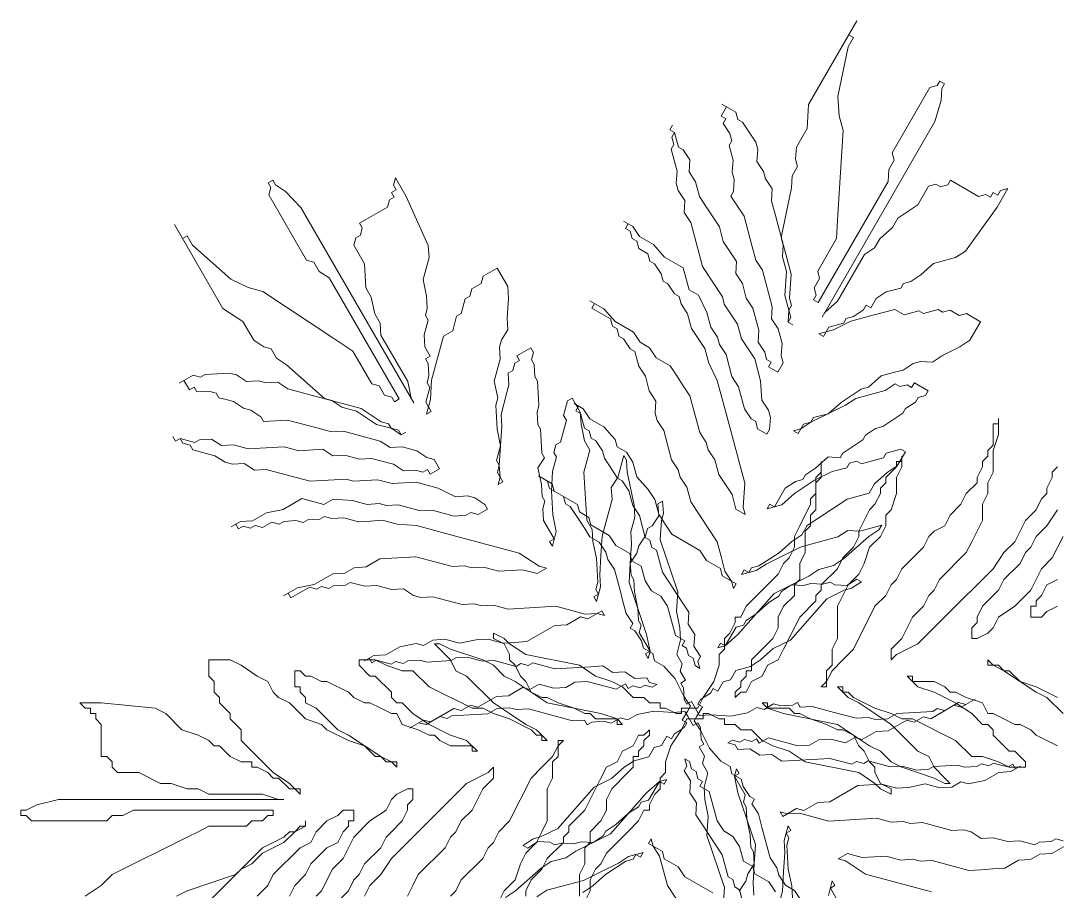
# Model space of a CAD drawing. Header units: millimetres. Extents: x -37049 to 129367, y 25385 to 90033.
# Drawn here: x 19547 to 20402, y 58329 to 59047 of the extents above; entities that cross this region are included whole.
import ezdxf

# ---------------------------------------------------------------- set-up
doc = ezdxf.new("R2010")
doc.units = ezdxf.units.MM
doc.header["$MEASUREMENT"] = 0
doc.layers.add('NCAY', color=3, linetype='Continuous', lineweight=13)

# ---------------------------------------------------------------- blocks, each defined once
blk = doc.blocks.new('A$C0E1A1863')
at = {"layer": 'NCAY', "color": 30}
for points in [[(559.33, 574.08), (561.55, 577.92), (556.09, 586.19), (549.02, 600.52), (539.73, 611), (532.06, 615.43), (530.44, 621.48), (522.77, 625.91), (521.15, 631.97), (515.7, 640.24), (511.86, 642.45), (514.08, 646.29), (508.62, 654.56), (505.39, 666.67), (503.77, 672.73), (498.91, 690.89), (493.46, 699.16), (491.84, 705.21), (486.39, 713.48), (478.71, 717.91), (473.26, 726.18), (462.35, 742.72), (458.52, 744.94), (456.9, 750.99), (449.23, 755.42), (447.61, 761.47), (436.1, 768.12), (443.77, 763.69), (445.39, 757.63), (468.4, 744.35), (470.02, 738.29), (477.69, 733.86), (479.31, 727.81), (494.66, 718.95), (500.11, 710.68), (511.62, 704.04), (513.24, 697.98), (520.91, 693.55), (524.14, 681.44), (529.6, 673.17), (537.27, 668.74), (542.72, 660.48), (547.58, 642.31), (549.2, 636.26), (556.87, 631.83), (554.65, 627.99), (558.49, 625.77), (560.11, 619.72), (563.94, 617.5), (565.56, 611.45), (569.4, 609.23), (567.78, 615.29), (569.99, 619.13), (564.54, 627.4), (565.14, 637.29), (559.68, 645.56), (560.28, 655.46), (554.83, 663.73), (538.47, 688.54), (533.61, 706.7), (529.78, 708.91), (528.16, 714.97), (524.32, 717.18), (519.47, 735.35), (514.01, 743.62), (510.77, 755.73), (505.32, 764), (501.48, 766.21), (490.58, 782.75), (488.96, 788.8), (483.5, 797.07), (479.67, 799.29), (478.05, 805.34), (474.21, 807.56), (472.59, 813.61), (470.98, 819.67), (467.14, 821.88), (469.36, 825.72), (465.52, 827.94), (473.19, 823.51), (478.65, 815.24), (490.15, 808.59), (499.44, 798.11), (501.06, 792.06), (508.73, 787.63), (514.19, 779.36), (517.43, 767.25), (526.72, 756.76), (532.17, 748.49), (535.41, 736.38), (540.86, 728.12), (546.32, 719.85), (569.33, 706.56), (574.78, 698.29), (586.29, 691.65), (587.91, 685.59), (599.42, 678.95), (597.2, 675.11), (595.58, 681.16), (590.13, 689.43), (586.89, 701.54), (583.65, 713.65), (561.84, 746.73), (558.6, 758.84), (553.14, 767.11), (551.53, 773.16), (546.07, 781.43), (539.6, 805.65), (534.14, 813.92), (532.53, 819.97), (533.12, 829.87), (527.67, 838.14), (524.43, 850.25), (518.98, 858.52), (515.74, 870.63), (511.91, 872.84), (506.45, 881.11), (502.62, 883.33), (501, 889.38), (497.16, 891.6), (495.54, 897.65), (480.2, 906.51), (482.42, 910.35), (478.58, 912.56), (490.09, 905.92), (499.38, 895.44), (514.72, 886.58), (520.18, 878.31), (527.85, 873.88), (533.3, 865.61), (544.81, 858.97), (550.26, 850.7), (555.72, 842.43), (561.17, 834.16), (569.26, 803.88), (574.72, 795.61), (576.34, 789.56), (581.79, 781.29), (585.03, 769.18), (595.94, 752.64), (599.17, 740.53), (606.84, 736.1), (605.23, 742.16), (606.42, 761.95), (591.86, 816.44), (590.24, 822.5), (583.76, 846.72), (576.69, 861.04), (573.45, 873.15), (568, 881.42), (562.55, 889.69), (559.31, 901.8), (553.85, 910.07), (552.24, 916.12), (548.4, 918.34), (542.95, 926.61), (539.11, 928.82), (537.49, 934.88), (532.04, 943.14), (528.2, 945.36), (526.58, 951.41), (518.91, 955.84), (517.29, 961.9), (513.46, 964.11), (511.84, 970.17), (508, 972.38), (510.22, 976.22), (506.39, 978.44), (514.06, 974.01), (519.51, 965.74), (531.02, 959.09), (540.31, 948.61), (555.65, 939.75), (560.51, 921.59), (568.18, 917.16), (575.25, 902.83), (578.49, 890.73), (583.94, 882.46), (585.56, 876.4), (591.01, 868.13), (595.87, 849.97), (601.32, 841.7), (602.94, 835.64), (606.18, 823.53), (611.63, 815.26), (615.47, 813.05), (617.09, 806.99), (624.76, 802.57), (626.98, 806.41), (627.58, 816.3), (625.96, 822.36), (620.5, 830.63), (619.48, 846.58), (614.63, 864.74), (603.72, 881.28), (600.48, 893.39), (589.57, 909.93), (587.95, 915.98), (571.59, 940.79), (563.5, 971.06), (561.88, 977.12), (556.43, 985.39), (557.03, 995.28), (551.57, 1003.55), (549.95, 1009.61), (550.55, 1019.5), (545.7, 1037.67), (547.91, 1041.51), (546.29, 1047.56), (548.51, 1051.4), (544.68, 1053.62), (546.89, 1057.46), (544.68, 1053.62), (548.51, 1051.4), (550.13, 1045.35), (551.75, 1039.29), (555.58, 1037.08), (561.04, 1028.81), (560.44, 1018.91), (565.89, 1010.64), (569.13, 998.53), (574.59, 990.27), (585.49, 973.73), (588.73, 961.62), (599.64, 945.08), (599.04, 935.18), (604.49, 926.91), (607.73, 914.8), (613.19, 906.53), (618.04, 888.37), (617.44, 878.48), (622.9, 870.21), (624.52, 864.15), (628.35, 861.94), (626.13, 858.1), (633.81, 853.67), (638.24, 861.35), (636.62, 867.4), (637.22, 877.3), (633.98, 889.41), (628.53, 897.68), (629.13, 907.57), (621.03, 937.85), (615.58, 946.11), (612.34, 958.22), (605.87, 982.44), (594.96, 998.98), (597.18, 1002.82), (597.78, 1012.72), (596.16, 1018.77), (596.76, 1028.67), (595.14, 1034.72), (593.52, 1040.78), (595.74, 1044.62), (594.12, 1050.67), (588.66, 1058.94), (590.88, 1062.78), (587.05, 1065), (591.48, 1072.68), (587.65, 1074.89), (599.15, 1068.25), (600.77, 1062.19), (604.61, 1059.98), (610.06, 1051.71), (615.51, 1043.44), (617.13, 1037.39), (616.53, 1027.49), (621.99, 1019.22), (623.61, 1013.17), (629.06, 1004.9), (628.46, 995), (631.7, 982.89), (644.65, 934.45), (643.45, 914.66), (645.07, 908.61), (642.85, 904.77), (642.25, 894.87), (646.09, 892.66), (642.25, 894.87), (644.47, 898.71), (642.85, 904.77), (639.61, 916.88), (640.81, 936.67), (637.58, 948.78), (638.17, 958.67), (636.56, 964.73), (645, 1005.93), (645.6, 1015.83), (650.04, 1023.51), (648.42, 1029.56), (649.02, 1039.46), (657.88, 1054.82), (659.08, 1074.61), (698.99, 1143.74), (692.34, 1132.21), (696.18, 1130), (691.74, 1122.32), (683.29, 1081.11), (684.31, 1065.16), (687.55, 1053.05), (683.36, 983.79), (682.76, 973.89), (682.16, 964), (666.64, 937.12), (668.26, 931.06), (663.83, 923.38), (665.44, 917.33), (663.23, 913.49), (667.06, 911.27), (724.71, 1011.12), (725.31, 1021.01), (729.74, 1028.69), (728.12, 1034.75), (759.17, 1088.51), (765.22, 1090.14), (767.44, 1093.98), (771.27, 1091.76), (769.05, 1087.92), (768.46, 1078.03), (763.42, 1060.45), (670.3, 899.16), (672.52, 903), (683, 912.31), (705.18, 950.71), (713.45, 956.18), (717.88, 963.86), (728.37, 973.16), (732.8, 980.84), (749.34, 991.78), (758.21, 1007.14), (764.26, 1008.76), (768.1, 1006.55), (774.15, 1008.17), (776.37, 1012.01), (799.38, 998.73), (805.44, 1000.35), (809.27, 998.14), (811.49, 1001.98), (815.33, 999.76), (817.54, 1003.6), (823.6, 1005.23), (814.73, 989.87), (788.72, 953.68), (780.45, 948.22), (762.29, 943.34), (751.8, 934.03), (743.53, 928.57), (737.48, 926.94), (735.26, 923.1), (723.16, 919.85), (714.89, 914.38), (710.45, 906.7), (706.62, 908.92), (704.4, 905.08), (696.13, 899.61), (690.08, 897.98), (687.86, 894.14), (675.75, 890.89), (673.54, 887.05), (667.48, 885.43), (671.32, 883.21), (673.54, 887.05), (679.59, 888.68), (693.91, 895.77), (712.07, 900.65), (730.23, 905.52), (737.9, 901.09), (750.01, 904.35), (753.84, 902.13), (759.9, 903.76), (765.95, 905.38), (769.78, 903.17), (775.84, 904.79), (783.51, 900.37), (789.56, 901.99), (801.07, 895.35), (792.2, 879.99), (783.93, 874.52), (769.61, 867.43), (761.34, 861.96), (751.45, 862.55), (745.4, 860.93), (737.13, 855.46), (731.07, 853.83), (725.02, 852.21), (718.97, 850.58), (708.48, 841.28), (702.43, 839.65), (685.89, 828.72), (675.4, 819.41), (663.29, 816.16), (661.08, 812.32), (655.02, 810.69), (652.81, 806.85), (646.75, 805.23), (650.59, 803.01), (652.81, 806.85), (661.08, 812.32), (689.72, 826.5), (697.99, 831.97), (716.15, 836.85), (722.2, 838.47), (730.47, 843.94), (734.31, 841.72), (740.36, 843.35), (744.2, 841.14), (746.42, 844.98), (757.92, 838.33), (755.71, 834.49), (749.65, 832.87), (747.44, 829.03), (739.17, 823.56), (736.95, 819.72), (720.41, 808.79), (714.35, 807.16), (706.08, 801.7), (703.87, 797.86), (695.6, 792.39), (687.33, 786.92), (685.11, 783.08), (675.22, 783.67), (664.73, 774.37), (656.46, 768.9), (654.25, 765.06), (648.19, 763.43), (639.92, 757.97), (631.06, 742.61), (627.22, 744.82), (625, 740.98), (637.11, 744.23), (647.6, 753.54), (664.14, 764.47), (678.46, 771.56), (690.56, 774.81), (692.78, 778.65), (698.83, 780.28), (702.67, 778.07), (720.83, 782.94), (723.05, 786.78), (735.15, 790.03), (738.99, 787.82), (732.34, 776.3), (724.07, 770.83), (713.58, 761.53), (709.14, 753.85), (690.99, 748.97), (657.91, 727.1), (653.47, 719.42), (645.2, 713.96), (634.71, 704.65), (618.17, 693.72), (612.12, 692.09), (609.9, 688.25), (606.07, 690.47), (603.85, 686.63), (615.96, 689.88), (624.23, 695.35), (638.55, 702.44), (652.87, 709.53), (683.14, 717.66), (691.41, 723.12), (701.3, 722.53), (713.4, 725.79), (719.45, 727.41), (717.24, 723.57), (708.97, 718.11), (687.99, 699.49), (679.72, 694.03), (667.62, 690.78), (659.35, 685.31), (645.02, 678.22), (636.75, 672.75), (634.54, 668.91), (626.27, 663.45), (615.78, 654.14), (607.51, 648.67), (605.29, 644.83), (599.24, 643.21), (590.37, 627.85), (586.53, 630.06), (584.32, 626.22), (590.37, 627.85), (600.86, 637.15), (630.7, 671.13), (645.02, 678.22), (654.91, 677.63), (660.96, 679.25), (670.85, 678.67), (676.91, 680.29), (680.74, 678.08), (690.63, 677.49), (698.9, 682.95), (702.74, 680.74), (694.47, 675.27), (688.41, 673.65), (674.09, 666.56), (644.25, 632.58), (629.92, 625.49), (619.44, 616.18), (611.17, 610.72), (599.06, 607.47), (594.63, 599.79), (588.57, 598.16), (584.14, 590.48), (580.3, 592.69), (578.09, 588.85), (569.82, 583.39), (567.6, 579.55), (571.44, 577.33), (567, 569.65)], [(559.33, 569.65), (557.11, 573.49), (547.22, 572.9), (531.28, 573.94), (517.56, 571.14), (509.89, 566.71), (503.83, 568.33), (496.16, 563.91), (490.11, 565.53), (480.22, 564.94), (476.39, 562.73), (474.17, 566.57), (464.28, 565.98), (452.17, 569.23), (446.12, 570.86), (427.96, 575.73), (418.07, 575.15), (412.02, 576.77), (402.13, 576.18), (394.46, 571.75), (384.57, 571.16), (364.8, 569.99), (360.96, 567.77), (354.91, 569.4), (347.24, 564.97), (341.18, 566.59), (329.68, 559.95), (337.35, 564.38), (343.4, 562.75), (366.41, 576.04), (372.47, 574.42), (380.14, 578.85), (386.19, 577.22), (401.53, 586.08), (411.42, 586.67), (422.93, 593.31), (428.98, 591.68), (436.65, 596.11), (448.76, 592.86), (458.65, 593.45), (466.32, 597.88), (476.21, 598.47), (494.37, 593.59), (500.42, 591.97), (508.09, 596.39), (510.31, 592.55), (514.14, 594.77), (520.2, 593.14), (524.03, 595.36), (530.08, 593.73), (533.92, 595.95), (527.87, 597.57), (525.65, 601.41), (515.76, 600.82), (507.49, 606.29), (497.6, 605.7), (489.33, 611.17), (479.44, 610.58), (449.78, 608.81), (431.62, 613.69), (427.78, 611.47), (421.73, 613.1), (417.9, 610.89), (399.74, 615.76), (389.85, 615.17), (377.74, 618.43), (367.85, 617.84), (364.02, 615.62), (344.24, 614.44), (338.19, 616.07), (328.3, 615.48), (324.46, 613.27), (318.41, 614.89), (314.58, 612.68), (308.52, 614.3), (302.47, 615.93), (298.63, 613.72), (296.42, 617.56), (292.58, 615.34), (300.25, 619.77), (310.14, 620.36), (321.65, 627), (335.37, 629.81), (341.43, 628.18), (349.1, 632.61), (358.99, 633.2), (371.09, 629.95), (384.82, 632.75), (394.7, 633.34), (406.81, 630.09), (416.7, 630.68), (426.59, 631.26), (449.6, 644.55), (459.49, 645.14), (471, 651.78), (477.05, 650.16), (488.56, 656.8), (490.77, 652.96), (484.72, 654.59), (474.83, 654), (462.73, 657.25), (450.62, 660.5), (411.07, 658.15), (398.96, 661.4), (389.07, 660.81), (383.02, 662.43), (373.13, 661.85), (348.92, 668.35), (339.03, 667.76), (332.98, 669.39), (324.71, 674.85), (314.82, 674.26), (302.71, 677.51), (292.83, 676.93), (280.72, 680.18), (276.88, 677.96), (267, 677.37), (263.16, 675.16), (257.11, 676.79), (253.27, 674.57), (247.22, 676.2), (231.88, 667.34), (229.66, 671.18), (225.82, 668.96), (237.33, 675.61), (251.05, 678.41), (266.4, 687.27), (276.29, 687.86), (283.96, 692.29), (293.85, 692.88), (305.35, 699.52), (315.24, 700.11), (325.13, 700.7), (335.02, 701.29), (365.28, 693.16), (375.17, 693.75), (381.22, 692.12), (391.11, 692.71), (403.22, 689.46), (423, 690.64), (435.1, 687.38), (442.77, 691.81), (436.72, 693.44), (420.18, 704.37), (365.7, 719), (359.65, 720.63), (335.44, 727.13), (319.5, 728.17), (307.39, 731.42), (297.5, 730.83), (287.61, 730.24), (275.51, 733.49), (265.62, 732.9), (259.57, 734.53), (255.73, 732.32), (245.84, 731.73), (242.01, 729.51), (235.95, 731.14), (226.07, 730.55), (222.23, 728.33), (216.18, 729.96), (208.51, 725.53), (202.45, 727.16), (198.62, 724.94), (192.56, 726.57), (188.73, 724.35), (186.51, 728.19), (182.68, 725.98), (190.35, 730.41), (200.24, 731), (211.74, 737.64), (225.47, 740.44), (240.81, 749.3), (258.97, 744.43), (266.64, 748.85), (282.58, 747.82), (294.69, 744.57), (304.58, 745.15), (310.63, 743.53), (320.52, 744.12), (338.68, 739.24), (348.56, 739.83), (354.62, 738.2), (366.72, 734.95), (376.61, 735.54), (380.45, 737.76), (386.5, 736.13), (394.17, 740.56), (391.95, 744.4), (383.68, 749.87), (377.63, 751.49), (367.74, 750.9), (353.42, 757.99), (335.26, 762.87), (315.48, 761.69), (303.38, 764.94), (283.6, 763.77), (277.55, 765.39), (247.88, 763.63), (217.62, 771.76), (211.57, 773.38), (201.68, 772.79), (193.41, 778.26), (183.52, 777.67), (177.47, 779.3), (169.2, 784.76), (151.04, 789.64), (148.82, 793.48), (142.77, 795.1), (140.55, 798.94), (136.71, 796.73), (134.5, 800.57), (136.71, 796.73), (140.55, 798.94), (146.6, 797.32), (152.66, 795.69), (156.49, 797.91), (166.38, 798.5), (174.65, 793.03), (184.54, 793.62), (196.64, 790.37), (206.53, 790.96), (226.31, 792.13), (238.42, 788.88), (258.19, 790.06), (266.46, 784.59), (276.35, 785.18), (288.46, 781.93), (298.35, 782.52), (316.5, 777.64), (324.77, 772.18), (334.66, 772.77), (340.72, 771.14), (344.55, 773.35), (346.77, 769.51), (354.44, 773.94), (350.01, 781.62), (343.95, 783.25), (335.68, 788.72), (323.58, 791.97), (313.69, 791.38), (305.42, 796.84), (275.15, 804.97), (265.27, 804.38), (253.16, 807.64), (228.95, 814.14), (209.17, 812.96), (206.95, 816.8), (198.68, 822.27), (192.63, 823.89), (184.36, 829.36), (178.31, 830.99), (172.26, 832.61), (170.04, 836.45), (163.99, 838.08), (154.1, 837.49), (151.88, 841.33), (148.04, 839.11), (143.61, 846.79), (139.77, 844.58), (151.28, 851.22), (157.33, 849.6), (161.17, 851.81), (171.06, 852.4), (180.95, 852.99), (187, 851.36), (195.27, 845.9), (205.16, 846.49), (211.21, 844.86), (221.1, 845.45), (229.37, 839.98), (241.48, 836.73), (289.9, 823.73), (306.44, 812.79), (312.49, 811.17), (314.71, 807.33), (322.98, 801.86), (326.81, 804.08), (322.98, 801.86), (320.76, 805.7), (314.71, 807.33), (302.6, 810.58), (286.06, 821.51), (273.96, 824.76), (265.69, 830.23), (259.63, 831.86), (228.17, 859.77), (219.9, 865.24), (215.47, 872.92), (209.41, 874.55), (201.14, 880.01), (192.28, 895.37), (175.74, 906.31), (135.83, 975.43), (142.48, 963.91), (146.31, 966.12), (150.75, 958.44), (182.21, 930.52), (196.53, 923.43), (208.64, 920.18), (266.53, 881.92), (274.8, 876.45), (283.07, 870.99), (298.59, 844.11), (304.64, 842.48), (309.08, 834.8), (315.13, 833.17), (317.35, 829.33), (321.18, 831.55), (263.54, 931.4), (255.27, 936.86), (250.83, 944.54), (244.78, 946.17), (213.74, 999.93), (215.36, 1005.99), (213.14, 1009.83), (216.97, 1012.04), (219.19, 1008.2), (227.46, 1002.73), (240.17, 989.59), (333.29, 828.3), (331.07, 832.14), (328.26, 845.87), (306.08, 884.27), (305.48, 894.17), (301.05, 901.85), (298.23, 915.59), (293.8, 923.27), (292.6, 943.06), (283.73, 958.42), (285.35, 964.47), (289.19, 966.69), (290.81, 972.74), (288.59, 976.58), (311.6, 989.87), (313.22, 995.92), (317.06, 998.14), (314.84, 1001.98), (318.68, 1004.19), (316.46, 1008.03), (318.08, 1014.09), (326.95, 998.73), (345.28, 958.11), (345.88, 948.22), (341.03, 930.05), (343.84, 916.32), (344.44, 906.42), (342.82, 900.37), (345.04, 896.53), (341.8, 884.42), (342.4, 874.52), (346.83, 866.84), (343, 864.63), (345.22, 860.78), (345.81, 850.89), (344.2, 844.84), (346.41, 840.99), (343.18, 828.89), (345.39, 825.04), (343.78, 818.99), (347.61, 821.2), (345.39, 825.04), (347.01, 831.1), (348.03, 847.05), (352.89, 865.21), (357.74, 883.38), (365.41, 887.81), (368.65, 899.92), (372.49, 902.13), (374.11, 908.19), (375.72, 914.24), (379.56, 916.46), (381.18, 922.51), (388.85, 926.94), (390.47, 932.99), (401.98, 939.64), (410.84, 924.28), (411.44, 914.38), (410.42, 898.43), (411.02, 888.54), (405.57, 880.27), (403.95, 874.21), (404.55, 864.32), (402.93, 858.26), (401.31, 852.21), (399.69, 846.15), (402.51, 832.42), (400.89, 826.36), (402.09, 806.57), (404.9, 792.84), (401.67, 780.73), (403.88, 776.89), (402.26, 770.83), (404.48, 766.99), (402.86, 760.94), (406.7, 763.15), (404.48, 766.99), (403.88, 776.89), (405.92, 808.79), (405.32, 818.68), (410.18, 836.85), (411.8, 842.9), (411.2, 852.8), (415.03, 855.01), (416.65, 861.07), (420.49, 863.28), (418.27, 867.12), (429.78, 873.76), (432, 869.92), (430.38, 863.87), (432.59, 860.03), (433.19, 850.13), (435.41, 846.29), (436.61, 826.5), (434.99, 820.45), (435.59, 810.55), (437.81, 806.71), (438.4, 796.82), (439, 786.92), (441.22, 783.08), (435.77, 774.81), (438.58, 761.08), (439.18, 751.18), (441.4, 747.34), (439.78, 741.29), (440.38, 731.39), (449.25, 716.03), (445.41, 713.82), (447.63, 709.98), (450.86, 722.09), (448.05, 735.82), (446.85, 755.61), (447.87, 771.56), (451.11, 783.67), (448.89, 787.51), (450.51, 793.57), (454.35, 795.78), (459.2, 813.95), (456.98, 817.79), (460.22, 829.9), (464.06, 832.11), (470.71, 820.59), (471.31, 810.69), (474.12, 796.96), (478.56, 789.28), (473.7, 771.11), (476.1, 731.53), (480.53, 723.85), (481.13, 713.96), (483.95, 700.22), (485.14, 680.43), (483.52, 674.38), (485.74, 670.54), (481.91, 668.32), (484.12, 664.48), (487.36, 676.59), (486.76, 686.49), (487.78, 702.44), (488.8, 718.39), (496.89, 748.66), (496.29, 758.56), (501.75, 766.83), (504.99, 778.94), (506.6, 784.99), (508.82, 781.15), (509.42, 771.25), (515.05, 743.78), (515.65, 733.89), (512.41, 721.78), (513.01, 711.88), (511.99, 695.93), (512.59, 686.04), (514.81, 682.2), (515.41, 672.3), (518.22, 658.57), (518.82, 648.67), (521.04, 644.83), (519.42, 638.78), (528.29, 623.42), (524.45, 621.2), (526.67, 617.36), (528.29, 623.42), (525.47, 637.15), (510.97, 679.98), (511.99, 695.93), (517.45, 704.2), (519.07, 710.26), (524.52, 718.53), (526.14, 724.58), (529.97, 726.8), (535.43, 735.07), (534.83, 744.96), (538.66, 747.18), (539.26, 737.28), (537.64, 731.23), (536.63, 715.28), (551.13, 672.44), (550.11, 656.49), (552.92, 642.76), (553.52, 632.86), (550.28, 620.75), (554.72, 613.07), (553.1, 607.02), (557.53, 599.34), (553.7, 597.12), (555.91, 593.28), (556.51, 583.39), (558.73, 579.55), (562.57, 581.76), (567, 574.08)], [(563.17, 576.3), (567.6, 576.3), (572.03, 585.16), (580.9, 598.44), (585.34, 611.73), (585.34, 620.59), (589.77, 625.02), (589.77, 633.87), (594.21, 638.3), (598.64, 647.16), (598.64, 651.59), (603.07, 651.59), (607.51, 660.45), (616.38, 669.31), (620.81, 673.74), (634.12, 687.02), (638.55, 695.88), (642.98, 700.31), (647.42, 709.17), (647.42, 718.03), (651.85, 726.89), (660.72, 744.6), (660.72, 749.03), (665.16, 753.46), (665.16, 762.32), (669.59, 766.75), (669.59, 780.03), (669.59, 771.18), (665.16, 766.75), (665.16, 740.17), (660.72, 735.74), (660.72, 726.89), (656.29, 722.46), (656.29, 704.74), (651.85, 695.88), (651.85, 682.59), (647.42, 678.17), (647.42, 669.31), (638.55, 660.45), (634.12, 651.59), (634.12, 642.73), (629.68, 633.87), (616.38, 620.59), (611.94, 616.16), (611.94, 607.3), (607.51, 607.3), (607.51, 602.87), (603.07, 598.44), (603.07, 594.01), (598.64, 589.58), (598.64, 585.16), (603.07, 589.58), (607.51, 589.58), (611.94, 598.44), (620.81, 602.87), (625.25, 611.73), (634.12, 616.16), (638.55, 625.02), (651.85, 651.59), (665.16, 664.88), (665.16, 669.31), (669.59, 673.74), (669.59, 678.17), (682.89, 691.45), (687.33, 700.31), (696.2, 709.17), (700.63, 718.03), (700.63, 722.46), (709.5, 740.17), (713.93, 744.6), (718.37, 753.46), (718.37, 757.89), (722.8, 762.32), (722.8, 766.75), (727.24, 771.18), (731.67, 775.61), (731.67, 780.03), (736.11, 780.03), (736.11, 784.46), (736.11, 775.61), (731.67, 766.75), (731.67, 753.46), (727.24, 740.17), (722.8, 735.74), (722.8, 726.89), (718.37, 718.03), (709.5, 709.17), (705.07, 695.88), (700.63, 687.02), (691.76, 678.17), (687.33, 669.31), (682.89, 660.45), (682.89, 633.87), (678.46, 625.02), (678.46, 611.73), (674.02, 607.3), (674.02, 594.01), (669.59, 594.01), (674.02, 598.44), (678.46, 607.3), (687.33, 616.16), (696.2, 625.02), (713.93, 660.45), (722.8, 669.31), (727.24, 678.17), (731.67, 682.59), (736.11, 691.45), (753.84, 709.17), (758.28, 718.03), (762.71, 722.46), (771.58, 726.89), (776.02, 735.74), (784.88, 744.6), (789.32, 753.46), (798.19, 762.32), (798.19, 766.75), (802.62, 775.61), (802.62, 780.03), (807.06, 784.46), (807.06, 788.89), (811.49, 793.32), (811.49, 811.04), (815.92, 811.04), (815.92, 815.47), (815.92, 802.18), (811.49, 788.89), (811.49, 771.18), (807.06, 762.32), (807.06, 753.46), (802.62, 744.6), (802.62, 731.31), (798.19, 722.46), (793.75, 713.6), (789.32, 704.74), (767.15, 682.59), (762.71, 673.74), (758.28, 669.31), (753.84, 660.45), (744.97, 651.59), (736.11, 633.87), (727.24, 625.02), (727.24, 616.16), (731.67, 620.59), (749.41, 629.45), (789.32, 669.31), (793.75, 673.74), (811.49, 691.45), (820.36, 704.74), (829.23, 713.6), (833.66, 722.46), (838.1, 731.31), (846.97, 740.17), (851.4, 749.03), (855.83, 753.46), (855.83, 757.89), (860.27, 766.75), (860.27, 771.18), (864.7, 775.61)], [(864.7, 740.17), (855.83, 726.89), (846.97, 718.03), (842.53, 709.17), (838.1, 704.74), (833.66, 695.88), (820.36, 682.59), (815.92, 673.74), (811.49, 669.31), (802.62, 660.45), (798.19, 651.59), (798.19, 647.16), (793.75, 642.73), (793.75, 633.87), (798.19, 633.87), (807.06, 638.3), (811.49, 642.73), (815.92, 651.59), (829.23, 660.45), (842.53, 673.74), (851.4, 691.45), (860.27, 700.31), (869.14, 718.03)], [(864.7, 682.59), (855.83, 678.17), (851.4, 669.31), (846.97, 664.88), (846.97, 660.45), (842.53, 660.45), (842.53, 651.59), (851.4, 651.59), (855.83, 656.02), (864.7, 660.45)], [(864.7, 585.16), (846.97, 594.01), (833.66, 598.44), (824.79, 607.3), (820.36, 607.3), (815.92, 611.73), (811.49, 611.73), (807.06, 616.16), (807.06, 611.73), (811.49, 611.73), (820.36, 607.3), (846.97, 589.58), (855.83, 585.16), (869.14, 571.87)], [(864.7, 545.29), (846.97, 554.15), (842.53, 558.58), (833.66, 563.01), (829.23, 563.01), (820.36, 567.44), (811.49, 571.87), (807.06, 571.87), (802.62, 580.73), (789.32, 585.16), (780.45, 589.58), (776.02, 589.58), (771.58, 594.01), (762.71, 598.44), (744.97, 598.44), (744.97, 602.87), (740.54, 602.87), (749.41, 594.01), (762.71, 589.58), (780.45, 580.73), (793.75, 571.87), (802.62, 563.01), (807.06, 563.01), (811.49, 558.58), (811.49, 554.15), (824.79, 540.86), (829.23, 540.86), (838.1, 532.01), (838.1, 527.58), (824.79, 527.58), (815.92, 532.01), (802.62, 536.44), (793.75, 536.44), (780.45, 549.72), (744.97, 567.44), (736.11, 567.44), (727.24, 571.87), (713.93, 576.3), (696.2, 585.16), (691.76, 589.58), (687.33, 589.58), (687.33, 594.01), (682.89, 594.01), (691.76, 585.16), (700.63, 580.73), (713.93, 571.87), (727.24, 563.01), (749.41, 540.86), (758.28, 536.44), (762.71, 527.58), (771.58, 518.72), (776.02, 514.29), (771.58, 514.29), (762.71, 518.72), (736.11, 527.58), (727.24, 532.01), (718.37, 540.86), (709.5, 545.29), (696.2, 554.15), (687.33, 558.58), (682.89, 558.58), (674.02, 563.01), (660.72, 567.44), (651.85, 571.87), (647.42, 571.87), (642.98, 576.3), (625.25, 576.3), (625.25, 580.73), (620.81, 580.73), (625.25, 576.3), (638.55, 571.87), (682.89, 563.01), (696.2, 554.15), (700.63, 545.29), (705.07, 540.86), (709.5, 532.01), (713.93, 527.58), (713.93, 523.15), (718.37, 514.29), (727.24, 509.86), (727.24, 505.43), (718.37, 509.86), (713.93, 514.29), (700.63, 523.15), (656.29, 532.01), (642.98, 540.86), (629.68, 545.29), (620.81, 549.72), (611.94, 558.58), (603.07, 558.58), (598.64, 563.01), (589.77, 563.01), (589.77, 567.44), (585.34, 567.44), (576.47, 571.87), (572.03, 571.87), (572.03, 567.44), (563.17, 567.44)], [(563.17, 567.44), (558.73, 567.44), (554.3, 558.58), (545.43, 545.29), (540.99, 532.01), (540.99, 523.15), (536.56, 518.72), (536.56, 509.86), (532.12, 505.43), (527.69, 496.57), (527.69, 492.14), (523.26, 492.14), (518.82, 483.29), (509.95, 474.43), (505.52, 470), (492.22, 456.71), (487.78, 447.85), (483.35, 443.42), (478.91, 434.57), (478.91, 425.71), (474.48, 416.85)], [(470.04, 421.28), (470.04, 439), (474.48, 447.85), (474.48, 461.14), (478.91, 465.57), (478.91, 474.43), (487.78, 483.29), (492.22, 492.14), (492.22, 501), (496.65, 509.86), (509.95, 523.15), (514.39, 527.58), (514.39, 536.44), (518.82, 536.44), (518.82, 540.86), (523.26, 545.29), (523.26, 549.72), (527.69, 554.15), (527.69, 558.58), (523.26, 554.15), (518.82, 554.15), (514.39, 545.29), (505.52, 540.86), (501.08, 532.01), (492.22, 527.58), (487.78, 518.72), (474.48, 492.14), (461.17, 478.86), (461.17, 474.43), (456.74, 470), (456.74, 465.57), (443.44, 452.28), (439, 443.42), (430.13, 434.57), (425.7, 425.71), (425.7, 421.28)], [(403.53, 416.85), (407.96, 425.71), (416.83, 434.57), (421.27, 447.85), (425.7, 456.71), (434.57, 465.57), (439, 474.43), (443.44, 483.29), (443.44, 509.86), (447.87, 518.72), (447.87, 532.01), (452.31, 536.44), (452.31, 549.72), (456.74, 549.72), (452.31, 545.29), (447.87, 536.44), (439, 527.58), (430.13, 518.72), (412.4, 483.29), (403.53, 474.43), (399.09, 465.57), (394.66, 461.14), (390.22, 452.28), (372.49, 434.57), (368.05, 425.71), (363.62, 421.28)], [(328.14, 421.28), (332.58, 430.14), (337.01, 439), (359.18, 461.14), (363.62, 470), (368.05, 474.43), (372.49, 483.29), (381.36, 492.14), (390.22, 509.86), (399.09, 518.72), (399.09, 527.58), (394.66, 523.15), (376.92, 514.29), (337.01, 474.43), (332.58, 470), (314.84, 452.28), (305.97, 439), (297.1, 430.14), (292.67, 421.28)], [(270.5, 416.85), (279.37, 425.71), (283.8, 434.57), (288.23, 439), (292.67, 447.85), (305.97, 461.14), (310.41, 470), (314.84, 474.43), (323.71, 483.29), (328.14, 492.14), (328.14, 496.57), (332.58, 501), (332.58, 509.86), (328.14, 509.86), (319.27, 505.43), (314.84, 501), (310.41, 492.14), (297.1, 483.29), (283.8, 470), (274.93, 452.28), (266.06, 443.42), (257.19, 425.71), (252.76, 421.28)], [(230.59, 421.28), (235.02, 430.14), (243.89, 439), (248.32, 447.85), (261.63, 461.14), (270.5, 465.57), (274.93, 474.43), (279.37, 478.86), (279.37, 483.29), (283.8, 483.29), (283.8, 492.14), (274.93, 492.14), (270.5, 487.72), (261.63, 483.29), (252.76, 474.43), (248.32, 465.57), (239.46, 461.14), (217.28, 439), (212.85, 430.14), (203.98, 421.28)], [(164.07, 416.85), (172.94, 425.71), (208.42, 461.14), (226.15, 470), (230.59, 474.43), (235.02, 474.43), (243.89, 478.86), (243.89, 483.29), (243.89, 478.86), (239.46, 478.86), (235.02, 474.43), (226.15, 465.57), (208.42, 456.71), (199.55, 447.85), (190.68, 443.42), (186.24, 439), (146.33, 425.71), (137.47, 421.28)], [(62.08, 421.28), (75.38, 430.14), (84.25, 439), (146.33, 470), (155.2, 474.43), (164.07, 478.86), (195.11, 478.86), (199.55, 483.29), (208.42, 483.29), (212.85, 487.72), (217.28, 487.72), (217.28, 492.14), (101.99, 492.14), (93.12, 487.72), (84.25, 487.72), (79.82, 483.29), (17.74, 483.29), (13.3, 487.72), (8.87, 487.72), (8.87, 492.14), (13.3, 492.14), (22.17, 496.57), (39.91, 501), (226.15, 501), (221.72, 501), (208.42, 505.43), (164.07, 505.43), (155.2, 509.86), (146.33, 509.86), (133.03, 514.29), (124.16, 514.29), (106.42, 523.15), (88.69, 523.15), (84.25, 527.58), (84.25, 532.01), (79.82, 536.44), (75.38, 536.44), (75.38, 563.01), (70.95, 567.44), (70.95, 571.87), (66.52, 571.87), (66.52, 576.3), (62.08, 576.3), (57.65, 580.73), (75.38, 580.73), (119.73, 576.3), (128.6, 571.87), (141.9, 558.58), (155.2, 554.15), (164.07, 549.72), (168.51, 545.29), (172.94, 545.29), (181.81, 536.44), (190.68, 532.01), (199.55, 532.01), (199.55, 527.58), (203.98, 527.58), (212.85, 523.15), (217.28, 518.72), (221.72, 518.72), (230.59, 509.86), (235.02, 509.86), (239.46, 505.43), (239.46, 509.86), (235.02, 509.86), (230.59, 514.29), (217.28, 523.15), (203.98, 536.44), (190.68, 549.72), (190.68, 558.58), (181.81, 567.44), (181.81, 571.87), (177.37, 576.3), (172.94, 580.73), (172.94, 585.15), (168.51, 589.58), (168.51, 598.44), (164.07, 602.87), (164.07, 616.16), (181.81, 616.16), (190.68, 611.73), (203.98, 602.87), (212.85, 598.44), (217.28, 589.58), (221.72, 585.15), (230.59, 580.73), (235.02, 576.3), (239.46, 571.87), (243.89, 567.44), (257.19, 563.01), (261.63, 558.58), (279.37, 549.72), (292.67, 545.29), (301.54, 536.44), (305.97, 536.44), (310.41, 532.01), (314.84, 532.01), (319.27, 527.58), (319.27, 532.01), (314.84, 532.01), (305.97, 536.44), (279.37, 554.15), (270.5, 558.58), (257.19, 571.87), (252.76, 576.3), (243.89, 580.73), (243.89, 585.15), (239.46, 589.58), (239.46, 594.01), (235.02, 594.01), (235.02, 607.3), (239.46, 607.3), (243.89, 602.87), (248.32, 602.87), (257.19, 598.44), (261.63, 598.44), (279.37, 589.58), (283.8, 585.15), (292.67, 580.73), (297.1, 580.73), (305.97, 576.3), (314.84, 571.87), (319.27, 571.87), (323.71, 563.01), (337.01, 558.58), (345.88, 554.15), (350.32, 554.15), (354.75, 549.72), (363.62, 545.29), (381.36, 545.29), (381.36, 540.86), (385.79, 540.86), (376.92, 549.72), (363.62, 554.15), (345.88, 563.01), (332.58, 571.87), (323.71, 580.73), (319.27, 580.73), (314.84, 585.15), (314.84, 589.58), (301.54, 602.87), (297.1, 602.87), (288.23, 611.73), (288.23, 616.16), (301.54, 616.16), (310.41, 611.73), (323.71, 607.3), (332.58, 607.3), (345.88, 594.01), (381.36, 576.3), (390.22, 576.3), (399.09, 571.87), (412.4, 567.44), (430.13, 558.58), (434.57, 554.15), (439, 554.15), (439, 549.72), (443.44, 549.72), (434.57, 558.58), (425.7, 563.01), (412.4, 571.87), (399.09, 580.73), (376.92, 602.87), (368.05, 607.3), (363.62, 616.16), (354.75, 625.02), (350.32, 629.45), (354.75, 629.45), (363.62, 625.02), (390.22, 616.16), (399.09, 611.73), (407.96, 602.87), (416.83, 598.44), (430.13, 589.58), (439, 585.15), (443.44, 585.15), (452.31, 580.73), (465.61, 576.3), (474.48, 571.87), (478.91, 571.87), (483.35, 567.44), (501.08, 567.44), (501.08, 563.01), (505.52, 563.01), (501.08, 567.44), (487.78, 571.87), (443.44, 580.73), (430.13, 589.58), (425.7, 598.44), (421.27, 602.87), (416.83, 611.73), (412.4, 616.16), (412.4, 620.59), (407.96, 629.45), (399.09, 633.87), (399.09, 638.3), (407.96, 633.87), (412.4, 629.45), (425.7, 620.59), (470.04, 611.73), (483.35, 602.87), (496.65, 598.44), (505.52, 594.01), (514.39, 585.15), (523.26, 585.15), (527.69, 580.73), (536.56, 580.73), (536.56, 576.3), (540.99, 576.3), (549.86, 571.87), (554.3, 571.87), (554.3, 576.3), (563.17, 576.3)], [(567, 574.08), (569.22, 570.24), (579.11, 570.83), (595.05, 569.79), (608.77, 572.6), (616.44, 577.03), (622.5, 575.4), (630.17, 579.83), (636.22, 578.2), (646.11, 578.79), (649.95, 581.01), (652.16, 577.17), (662.05, 577.76), (674.16, 574.5), (680.21, 572.88), (698.37, 568), (708.26, 568.59), (714.31, 566.96), (724.2, 567.55), (731.87, 571.98), (741.76, 572.57), (761.54, 573.75), (765.37, 575.96), (771.42, 574.34), (779.1, 578.77), (785.15, 577.14), (796.66, 583.78), (788.98, 579.36), (782.93, 580.98), (759.92, 567.69), (753.86, 569.32), (746.19, 564.89), (740.14, 566.52), (724.8, 557.66), (714.91, 557.07), (703.4, 550.43), (697.35, 552.05), (689.68, 547.62), (677.57, 550.87), (667.68, 550.29), (660.01, 545.86), (650.12, 545.27), (631.96, 550.14), (625.91, 551.77), (618.24, 547.34), (616.02, 551.18), (612.19, 548.97), (606.13, 550.59), (602.3, 548.38), (596.25, 550), (592.41, 547.79), (598.46, 546.16), (600.68, 542.32), (610.57, 542.91), (618.84, 537.45), (628.73, 538.03), (637, 532.57), (646.89, 533.16), (676.55, 534.92), (694.71, 530.05), (698.55, 532.26), (704.6, 530.64), (708.43, 532.85), (726.59, 527.97), (736.48, 528.56), (748.59, 525.31), (758.48, 525.9), (762.31, 528.11), (782.09, 529.29), (788.14, 527.67), (798.03, 528.25), (801.87, 530.47), (807.92, 528.84), (811.75, 531.06), (817.81, 529.43), (823.86, 527.81), (827.7, 530.02), (829.91, 526.18), (833.75, 528.39), (826.08, 523.97), (816.19, 523.38), (804.68, 516.73), (790.96, 513.93), (784.9, 515.56), (777.23, 511.13), (767.34, 510.54), (755.24, 513.79), (741.51, 510.99), (731.63, 510.4), (719.52, 513.65), (709.63, 513.06), (699.74, 512.47), (676.73, 499.18), (666.84, 498.59), (655.33, 491.95), (649.28, 493.58), (637.77, 486.93), (635.56, 490.77), (641.61, 489.15), (651.5, 489.74), (663.6, 486.49), (675.71, 483.23), (715.26, 485.59), (727.37, 482.34), (737.26, 482.93), (743.31, 481.3), (753.2, 481.89), (777.41, 475.39), (787.3, 475.98), (793.35, 474.35), (801.62, 468.88), (811.51, 469.47), (823.62, 466.22), (833.51, 466.81), (845.61, 463.56), (849.45, 465.77), (859.33, 466.36), (863.17, 468.58), (869.22, 466.95)], [(875.28, 465.32), (859.93, 456.47), (850.05, 455.88), (842.37, 451.45), (832.49, 450.86), (820.98, 444.22), (811.09, 443.63), (801.2, 443.04), (791.31, 442.45), (761.05, 450.58), (751.16, 449.99), (745.11, 451.62), (735.22, 451.03), (723.11, 454.28), (703.34, 453.1), (691.23, 456.35), (683.56, 451.92), (689.61, 450.3), (706.15, 439.37), (760.63, 424.73)], [(685.95, 412.34), (677.08, 427.7), (680.92, 429.92), (678.7, 433.76), (675.47, 421.65)], [(645.8, 419.88), (645.2, 429.78), (642.39, 443.51), (641.19, 463.3), (642.81, 469.36), (640.59, 473.2), (644.42, 475.41), (642.21, 479.25), (638.97, 467.14), (639.57, 457.25), (638.55, 441.3), (637.53, 425.35), (629.44, 395.07)], [(613.92, 421.96), (613.32, 431.85), (614.34, 447.8), (613.74, 457.7), (611.52, 461.54), (610.92, 471.43), (608.11, 485.17), (607.51, 495.06), (605.29, 498.9), (606.91, 504.96), (598.04, 520.32), (601.88, 522.53), (599.66, 526.37), (598.04, 520.32), (600.86, 506.58), (615.36, 463.75), (614.34, 447.8), (608.88, 439.53), (607.27, 433.48), (601.81, 425.21)], [(588.69, 412.51), (589.71, 428.46), (575.2, 471.29), (576.22, 487.24), (573.41, 500.98), (572.81, 510.87), (576.05, 522.98), (571.61, 530.66), (573.23, 536.72), (568.8, 544.4), (572.63, 546.61), (570.42, 550.45), (569.82, 560.35), (567.6, 564.19), (563.76, 561.97), (559.33, 569.65)], [(567, 569.65), (564.78, 565.81), (570.24, 557.54), (577.31, 543.22), (586.6, 532.74), (594.27, 528.31), (595.89, 522.25), (603.56, 517.82), (605.18, 511.77), (610.63, 503.5), (614.47, 501.28), (612.25, 497.44), (617.71, 489.17), (620.94, 477.06), (622.56, 471.01), (627.42, 452.85), (632.87, 444.58), (634.49, 438.52), (639.95, 430.25), (647.62, 425.82), (653.07, 417.55)], [(631.68, 424.79), (626.22, 433.06), (614.71, 439.7), (613.1, 445.75), (605.42, 450.18), (602.19, 462.29), (596.73, 470.56), (589.06, 474.99), (583.61, 483.26), (578.75, 501.42), (577.13, 507.48), (569.46, 511.91), (571.68, 515.75), (567.84, 517.96), (566.22, 524.02), (562.39, 526.23), (560.77, 532.29), (556.93, 534.5), (558.55, 528.45), (556.34, 524.61), (561.79, 516.34), (561.19, 506.44), (566.65, 498.17), (566.05, 488.28), (571.5, 480.01), (587.86, 455.2), (592.72, 437.04), (596.56, 434.82), (598.17, 428.77), (602.01, 426.55), (606.86, 408.39)], [(580.02, 423.89), (557, 437.18), (551.55, 445.45), (540.04, 452.09), (538.42, 458.14), (526.91, 464.79), (529.13, 468.63), (530.75, 462.57), (536.2, 454.3), (539.44, 442.19), (542.68, 430.08), (564.49, 397.01)], [(472.86, 424.31), (481.13, 429.78), (491.62, 439.08), (508.16, 450.02), (514.21, 451.64), (516.43, 455.48), (520.26, 453.27), (522.48, 457.11), (510.37, 453.86), (502.1, 448.39), (487.78, 441.3), (473.46, 434.21), (443.19, 426.08), (434.92, 420.61)], [(409.09, 420.16), (417.36, 425.63), (438.34, 444.24), (446.61, 449.71), (458.71, 452.96), (466.98, 458.43), (481.31, 465.52), (489.58, 470.98), (491.79, 474.82), (500.06, 480.29), (510.55, 489.6), (518.82, 495.06), (521.04, 498.9), (527.09, 500.53), (535.96, 515.89), (539.8, 513.67), (542.01, 517.52), (535.96, 515.89), (525.47, 506.58), (495.63, 472.61), (481.31, 465.52), (471.42, 466.11), (465.37, 464.48), (455.48, 465.07), (449.42, 463.44), (445.59, 465.66), (435.7, 466.25), (427.43, 460.78), (423.59, 463), (431.86, 468.46), (437.92, 470.09), (452.24, 477.18), (482.08, 511.15), (496.41, 518.24), (506.89, 527.55), (515.16, 533.02), (527.27, 536.27), (531.7, 543.95), (537.76, 545.57), (542.19, 553.26), (546.03, 551.04), (548.24, 554.88), (556.51, 560.35), (558.73, 564.19), (554.9, 566.4), (559.33, 574.08)]]:
    blk.add_lwpolyline(points, dxfattribs=at)

msp = doc.modelspace()

# ---------------------------------------------------------------- block references
at = {"layer": 'NCAY', "ltscale": 30}
msp.add_blockref('A$C0E1A1863', (19537.8, 57903.41), dxfattribs=at)

doc.saveas('drawing.dxf')
